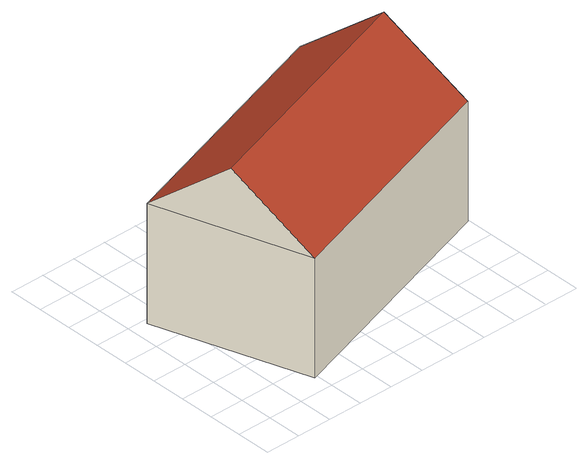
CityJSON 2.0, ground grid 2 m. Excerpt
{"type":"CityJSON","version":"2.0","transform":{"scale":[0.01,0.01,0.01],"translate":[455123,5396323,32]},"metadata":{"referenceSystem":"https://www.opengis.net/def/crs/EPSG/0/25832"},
"CityObjects":{
"building1":{"type":"Building","attributes":{"Geometrietyp2DReferenz":"3000","function":"31001_1010","yearOfConstruction":1957,"roofType":"3100","measuredHeight":10.63,"storeysAboveGround":2},"geometry":[{"type":"Solid","lod":"2","boundaries":[[[[0,1,2,3]],[[4,5,1,0]],[[6,7,5,4]],[[3,2,7,6]],[[0,8,4]],[[6,9,3]],[[3,9,8,0]],[[4,8,9,6]],[[1,5,7,2]]]],"semantics":{"surfaces":[{"type":"WallSurface"},{"type":"RoofSurface"},{"type":"GroundSurface"}],"values":[[0,0,0,0,0,0,1,1,2]]}}]}
},
"vertices":[
[382,98,788],[382,98,88],[1793,557,88],[1793,557,788],[98,973,788],[98,973,88],[1509,1431,788],[1509,1431,88],[240,536,1151],[1651,994,1151]
]}
